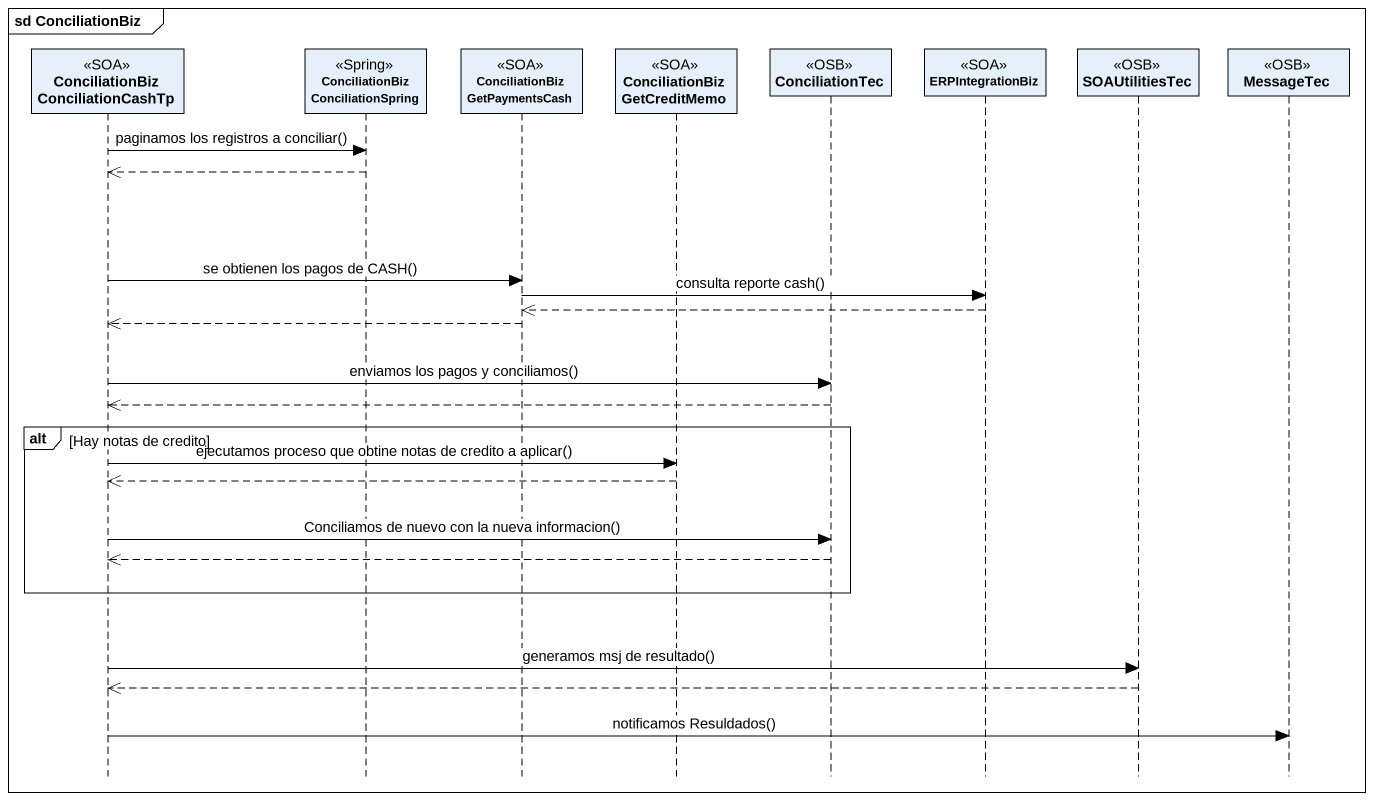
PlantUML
@startuml
mainframe sd ConciliationBiz
hide footbox
participant "ConciliationBiz ConciliationCashTp" as ConciliationBiz <<SOA>>
participant "ConciliationBiz ConciliationSpring" as ConciliationBiz_2 <<Spring>>
participant "ConciliationBiz GetPaymentsCash" as ConciliationBiz_3 <<SOA>>
participant "ConciliationBiz GetCreditMemo" as ConciliationBiz_4 <<SOA>>
participant ConciliationTec <<OSB>>
participant ERPIntegrationBiz <<SOA>>
participant SOAUtilitiesTec <<OSB>>
participant MessageTec <<OSB>>

ConciliationBiz -> ConciliationBiz_2 : paginamos los registros a conciliar()
ConciliationBiz_2 -->> ConciliationBiz
ConciliationBiz -> ConciliationBiz_3 : se obtienen los pagos de CASH()
ConciliationBiz_3 -> ERPIntegrationBiz : consulta reporte cash()
ERPIntegrationBiz -->> ConciliationBiz_3
ConciliationBiz_3 -->> ConciliationBiz
ConciliationBiz -> ConciliationTec : enviamos los pagos y conciliamos()
ConciliationTec -->> ConciliationBiz
alt Hay notas de credito
  ConciliationBiz -> ConciliationBiz_4 : ejecutamos proceso que obtine notas de credito a aplicar()
  ConciliationBiz_4 -->> ConciliationBiz
  ConciliationBiz -> ConciliationTec : Conciliamos de nuevo con la nueva informacion()
  ConciliationTec -->> ConciliationBiz
end
ConciliationBiz -> SOAUtilitiesTec : generamos msj de resultado()
SOAUtilitiesTec -->> ConciliationBiz
ConciliationBiz -> MessageTec : notificamos Resuldados()
@enduml
